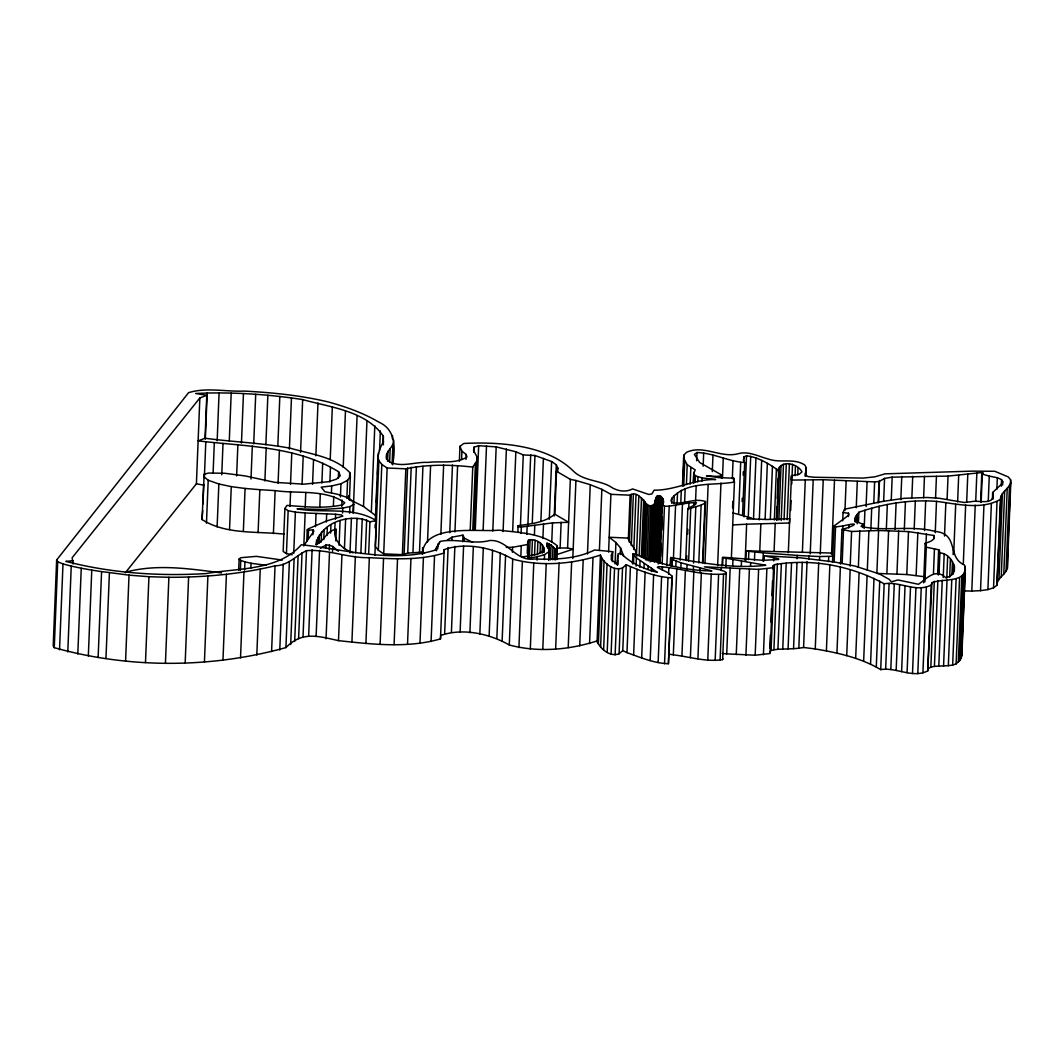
<?xml version="1.0" encoding="UTF-8"?>
<svg xmlns="http://www.w3.org/2000/svg" width="1064" height="1064" viewBox="0 0 1064 1064"><rect width="100%" height="100%" fill="white"/><g stroke="black" fill="none" stroke-linecap="round" stroke-linejoin="round"><path stroke-width="1.5" d="M659.946 562.856L662.274 505.081L663.67 502.181L663.058 498.777L659.547 495.638L656.914 496.236L655.889 497.713L654.653 503.578L652.338 561.353M554.796 514.191C544.715 522.743 530.643 523.821 518.088 525.776L518.062 526.933L521.333 527.039L552.522 522.889L568.628 522.278L554.796 514.191L556.525 471.272L557.829 468.067L556.299 464.795L551.618 461.537L534.966 455.512L523.275 454.927L515.854 451.788L496.183 446.867L478.667 445.696L473.919 447.226L473.56 450.564L477.217 457.241L474.305 529.885M392.656 464.769C395.329 449.114 396.234 429.909 379.223 422.342C363.409 412.965 345.88 406.767 328.217 401.939C300.726 395.382 272.504 392.576 244.334 391.087C226.007 391.871 206.137 387.136 188.554 392.696L56.645 559.983L53.2 645.835L54.264 647.67C129.196 668.658 211.031 668.471 285.923 647.577C302.163 631.112 317.857 636.046 338.498 640.648C372.201 644.265 407.366 648.428 440.456 638.919L440.722 635.474C462.654 627.72 489.254 633.599 509.284 644.984C537.852 652.671 569.041 649.998 596.984 640.94C600.149 648.947 610.031 657.259 619.088 653.788L622.773 650.569L626.217 564.718C640.648 571.049 656.036 576.994 671.876 577.872L672.209 576.262L668.019 572.751L657.339 567.378L658.323 566.633C680.947 567.711 703.424 576.595 726.074 573.749L726.26 572.618L724.145 571.222L719.756 569.706L704.381 566.833L758.619 569.373L773.568 567.657L773.129 565.875L774.499 564.665C811.739 558.241 851.001 565.702 884.157 583.777C899.905 581.13 916.024 592.927 931.213 585.027L931.931 582.7C942.119 578.151 969.051 583.657 964.516 565.011C946.827 557.656 959.316 533.689 935.349 531.455C911.103 524.951 885.182 531.854 861.055 526.441L863.13 524.233L857.385 522.065L855.177 519.618L855.562 516.878L858.874 512.263C883.705 503.604 910.212 499.402 936.493 501.357C957.148 503.95 981.314 510.215 1000.36 499.442C1000.652 492.18 1008.685 489.108 1010.8 482.644L1010.601 479.784L1008.26 476.925L994.813 471.286L972.124 471.139L885.075 473.839L874.781 476.858L863.064 478.082L814.346 477.257L808.121 476.592L805.541 475.089L806.286 467.734L804.889 465.088C794.01 457.786 780.484 463.359 768.674 459.129C758.951 456.669 748.91 450.95 738.762 453.557C721.272 458.77 703.769 444.326 686.599 452.28L684.112 454.873L683.58 458.025L682.45 486.088M54.264 647.67L57.709 561.819L56.645 559.983M59.531 649.758L62.989 563.907L57.709 561.819M67.79 651.953L71.248 566.101L62.989 563.907M73.123 564.04L72.126 557.775L199.846 397.949L206.775 395.303L205.059 438.222L198.13 440.868C245.505 446.561 296.497 445.909 338.605 471.751L340.281 475.768L336.57 479.119L328.563 481.699L303.892 484.16L274.845 482.351L244.986 475.901L224.757 473.267L208.438 473.054L204.168 474.278L202.04 519.538C225.927 534.873 256.956 531.069 284.221 534.155M77.805 654.067L81.25 568.229L71.248 566.101M88.325 655.969L91.77 570.118L81.25 568.229M98.127 657.472L101.572 571.621L91.77 570.118M105.961 658.417L109.419 572.565L101.572 571.621M125.579 660.997L129.023 575.145L109.419 572.565M145.489 662.539L148.933 576.701L129.023 575.145M165.439 663.151L168.883 577.3C204.541 577.353 240.331 574.161 275.044 565.809C287.706 565.782 295.965 555.701 306.485 550.66C327.433 548.944 348.061 558.268 369.354 557.656C394.185 558.999 419.841 560.542 443.914 553.067L444.167 549.623C466.099 541.869 492.699 547.747 512.728 559.132C541.297 566.819 572.485 564.146 600.428 555.089C603.594 563.095 613.476 571.408 622.533 567.95L626.217 564.718M185.176 662.899L188.621 577.047M125.326 572.738L196.401 483.801L199.846 397.949M205.325 439.272L207.174 393.042C239.121 392.403 271.107 394.691 302.668 399.585C330.319 407.392 365.83 410.744 383.346 436.173L383.373 444.765M202.705 510.6L202.04 519.538M202.971 503.99L203.769 484.173M204.035 477.576L204.168 474.278M204.394 476.965L205.778 442.305M206.469 523.169L208.198 480.236L203.756 476.619M204.434 661.875L207.892 576.023M213.106 472.948L214.303 443.223M217.162 440.789L219.078 392.909M217.123 526.906L218.852 483.987L208.198 480.236M221.751 474.81L223.014 443.449M229.279 440.962L231.207 393.082M222.975 660.146L226.419 574.294M229.545 529.566L231.274 486.634L218.852 483.987M236.62 475.861L237.884 444.486M241.462 443.076L243.457 393.547M238.668 570.517L239.121 558.959L240.743 557.722L256.371 556.352L282.399 560.076M240.358 570.291L240.757 560.382L239.121 558.959M243.35 531.375L245.066 488.456L231.274 486.634M240.517 657.818L243.962 571.966M244.614 570.118L244.946 561.859L240.757 560.382M250.998 479.026L252.328 446.002M253.711 443.808L255.706 394.279M250.838 568.216L251.038 563.268L244.946 561.859M258.1 532.612L259.829 489.693L245.066 488.456M256.81 654.959L260.254 569.107M265.867 444.792L267.862 395.263M264.883 480.981L266.213 447.971M273.408 533.543L275.137 490.624L259.829 489.693M277.824 446.016L279.819 396.486M278.076 483.349L279.406 450.338M271.586 651.66L275.044 565.809M275.137 490.624C297.96 493.935 325.118 488.974 344.763 502.713L342.847 504.722C324.573 508.925 305.474 506.757 286.947 505.413L284.886 508.539L283.157 551.471L286.442 553.639L292.214 554.756M279.779 650.091L283.224 564.239M289.395 449.114L291.456 397.936M286.442 553.639L288.158 510.707L284.886 508.539M290.512 484.453L291.775 453.078M289.993 506.358L290.592 491.502M285.923 647.577L289.368 561.726M293.731 553.386L295.393 512.117L288.158 510.707M290.672 644.545L294.13 558.706M300.553 452.413L302.668 399.585M294.688 641.419L298.133 555.568M302.083 484.226L303.2 456.163M298.598 638.6L302.043 552.748M305.182 507.448L305.78 492.592M303.825 545.992L305.155 512.968L295.393 512.117M303.041 636.498L306.485 550.66M306.764 541.443L307.23 529.885L308.307 528.821L326.914 520.841L342.874 516.107L341.491 514.949L335.625 514.258L305.155 512.968M308.174 538.464L308.507 530.205L307.23 529.885M312.55 484.32L313.548 459.555M308.666 635.554L312.111 549.702M315.862 455.818L317.99 402.977M312.896 534.78L313.095 529.832L308.507 530.205M315.516 526.68L316.048 513.473M316.474 544.848C319.147 522.384 351.399 512.476 369.953 521.799L376.27 520.629L374.887 555.302M317.524 543.983L317.79 537.373M319.785 507.368L320.317 494.162M319.094 543.052L319.426 534.793M321.887 483.043L322.685 463.226M316.128 636.179L319.572 550.327M321.155 542.108L321.554 532.213M323.788 539.554L324.188 529.646M326.342 522.091L326.675 513.832M325.917 548.266L326.05 544.967L329.468 545.154L332.753 546.484L338.339 551.258M326.994 535.431L327.326 527.185M330.212 459.688L332.34 406.847M329.88 482.005L330.478 467.149M331.423 492.552L331.689 485.942L340.959 483.774L347.582 480.276L350.349 476.499L349.737 472.562C334.801 456.775 311.233 454.235 291.27 448.476C262.821 442.85 233.734 442.145 205.059 438.222M329.281 550.101L329.468 545.154M326.05 638.772L329.494 552.921M330.625 533.104L330.957 524.845M333.365 506.371L333.764 496.462M332.553 551.431L332.753 546.484M334.748 530.963L335.08 522.703M335.426 519.205L335.625 514.258M335.825 540.938L336.291 529.38C326.834 530.165 324.214 541.403 315.955 544.529L316.673 539.887M338.339 478.348L338.605 471.751M340.427 496.981L340.959 483.774M339.084 545.287L340.081 520.522M343.207 467.256L345.468 411.13M341.783 506.584L342.049 499.987M342.542 513.061L342.741 508.113L349.883 506.61L353.793 504.416L353.408 501.45L347.609 497.593L337.075 494.135L324.826 491.714L321.182 487.139L331.689 485.942M338.498 640.648L341.943 554.796M344.43 548.798L345.627 519.086M346.851 498.431L347.582 480.276M348.673 498.976L348.806 495.664M349.537 477.51L349.737 472.562M349.418 499.615L350.349 476.499M349.617 513.207L349.883 506.61M350.003 553.014L351.399 518.341M352.942 513.008L353.408 501.45M375.805 515.707L363.516 506.464L353.647 501.583L357.092 415.731M353.461 512.675L353.793 504.416M351.918 642.244L355.363 556.406M355.655 552.961L357.052 518.288M360.856 553.533L362.239 518.86M363.516 506.464L366.974 420.613M365.324 553.067L366.654 520.043M368.689 553.174L369.953 521.799M365.91 643.507L369.354 557.656M371.363 511.531L374.807 425.693M375.047 527.797L375.18 524.486M375.313 521.187L377.906 456.802L379.768 448.942L383.506 441.454M375.645 520.549L376.111 508.991M376.363 502.394L377.161 482.577M377.494 474.331L378.358 452.865M377.906 456.802L378.89 460.685L375.446 546.537L378.358 550.301L383.705 553.865L402.378 554.663L407.738 553.094L422.541 552.136M379.569 450.71L380.367 430.907M378.358 550.301L381.816 464.449L378.89 460.685M383.013 444.433L383.346 436.173M386.445 459.023C384.663 451.203 394.079 447.545 393.653 440.004M380.101 644.332L383.545 558.48M383.705 553.865L387.15 468.014L381.816 464.449M387.615 461.191L388.014 451.282M683.58 458.025L687.224 464.715L695.244 469.942L693.675 473.52L695.444 475.821L702.041 477.869L715.66 479.532C694.446 479.026 675.201 490.464 654.107 490.172L651.899 493.949L648.694 494.441L632.575 488.921C625.06 492.871 616.455 490.89 609.818 486.235C598.008 479.851 582.806 480.848 572.924 470.66C546.351 444.659 498.883 441.693 463.811 443.462L459.954 446.361L461.909 451.149L466.152 454.461L466.963 457.015C455.804 464.263 440.656 460.818 427.914 462.414C415.213 461.696 401.766 467.761 389.623 461.949L390.182 448.782M392.403 438.847L392.536 435.548M392.111 464.237L392.909 444.433M394.092 644.638L397.537 558.786M402.378 554.663L405.823 468.825C427.568 464.197 450.631 464.569 472.762 467.083L476.938 460.606L477.217 457.241M404.134 553.799L407.592 467.961M407.738 553.094L411.196 467.242M407.512 644.332L410.957 558.48M412.952 552.548L416.396 466.71M419.495 552.203L422.94 466.351M422.342 554.317C423.791 522.743 478.428 532.412 498.923 530.151C518.407 532.665 541.323 532.865 557.243 545.766L557.084 559.478M422.568 554.317L422.608 547.721M419.974 643.334L423.419 557.483M427.515 542.135L430.574 466.192M431.08 641.565L434.538 555.714M436.466 550.753L436.599 547.441L439.525 542.361M437.716 548.838L437.916 543.89M440.855 534.407L443.635 465.061M440.456 638.919L444.167 549.623M444.659 633.279L448.104 547.428M449.753 532.732L452.466 465.034M451.921 540.472L452.054 537.174L462.973 535.139L464.237 538.105L464.103 541.416M454.94 531.96L457.6 465.912M451.415 632.176L454.873 546.324M459.369 461.217L459.954 446.361M461.577 459.395L461.909 451.149M465.952 459.422L466.152 454.461M462.707 541.749L462.973 535.139M460.113 632.056L463.572 546.204M470.235 529.819L472.762 467.083M473.719 452.173L473.919 447.226M472.775 529.952L475.422 463.904M469.889 632.748L473.334 546.909M474.158 529.952L476.938 460.606M475.276 529.885L478.667 445.696M483.136 529.872L486.514 445.67M479.851 634.144L483.295 548.293M492.805 531.069L496.183 446.867M489.121 636.086L492.566 550.234M496.848 638.44L500.293 552.588M503.073 531.561L506.398 449.008M502.128 641.073L505.586 555.222M512.662 531.042L515.854 451.788M512.409 552.256L512.609 547.295L528.236 544.356L528.422 540.246C535.418 537.865 545.845 544.316 544.01 552.469M509.284 644.984L512.728 559.132M517.822 532.386L518.088 525.776M520.416 525.922L523.275 454.927M521.081 533.476L521.333 527.039M520.841 556.246L521.24 546.337M518.913 647.577L522.358 561.726M526.826 534.434L527.159 526.374M527.864 525.749L530.71 454.767M527.239 553.36L527.704 541.802M527.704 557.563L528.236 544.356M527.757 556.765L528.422 540.246M529.367 557.722L530.098 539.568M532.253 523.195L534.966 455.512M531.761 556.139L532.426 539.634M534.394 534.926L534.793 525.27M530.311 649L533.756 563.149M534.527 555.182L535.126 540.326M537.067 560.13L537.2 556.818L544.555 554.65L548.904 551.724L549.543 548.04L546.843 543.265L551.099 545.007L555.98 550.048L555.581 559.943M537.36 554.756L537.892 541.549M540.884 521.147L543.411 458.411M540.02 553.054L540.419 543.159M542.108 553.293L542.441 545.047M542.906 538.49L543.491 524.007M543.438 552.043L543.624 547.096M544.356 559.598L544.555 554.65M546.71 546.563L546.843 543.265M542.786 649.399L546.231 563.548M547.601 548.226L547.8 543.278M549.29 519.325L551.618 461.537M548.638 560.409L549.303 543.904M549.077 559.598L549.543 548.04M550.5 559.864L551.099 545.007M551.751 542.201L552.522 522.889M552.442 559.691L552.974 546.484M554.251 515.974L556.299 464.795M554.211 559.757L554.677 548.199M557.696 471.365L557.829 468.067M556.977 552.376L557.243 545.766M555.647 648.907L559.092 563.056M557.243 548.199L560.116 547.973L561.154 522.211M557.483 554.384L573.177 549.157L567.591 548.04L570.344 479.359L556.525 471.272M568.203 647.683L571.647 561.832M572.804 558.52L575.93 480.476L570.344 479.359M579.734 645.848L583.178 559.997M587.474 554.025L590.254 484.692L575.93 480.476M589.562 643.547L593.007 557.696M599.404 550.421L601.852 489.334L590.254 484.692M597.077 642.018L600.428 555.089M598.367 644.159L601.812 558.307M600.615 646.925L604.059 561.074M603.621 649.838L607.065 563.987M608.595 552.11L610.909 494.334L601.852 489.334M607.185 652.432L610.63 566.58M611.268 559.77L611.468 554.823L612.744 551.697L594.616 549.982C576.103 559.185 554.464 559.677 534.168 559.012C515.242 561.699 507.781 539.209 489.666 540.525C473.719 544.768 456.389 538.251 440.19 541.377L436.001 549.849C392.949 563.627 345.029 549.357 301.285 544.755C278.276 570.942 237.804 567.91 206.137 573.576C159.214 576.382 111.361 573.19 65.835 561.366L73.256 560.741M612.359 561.606L612.744 551.697M611.082 654.267L614.54 568.415M615.058 563.96L615.923 542.507L609.193 537.254L628.385 538.105L628.478 539.82L635.088 549.875L637.017 555.94M617.24 564.386L618.118 553.799L620.751 553.187C630.5 563.175 643.919 569.001 657.326 572.326L636.418 557.855L632.894 553.998L634.184 553.759C658.616 563.947 685.455 570.61 711.909 570.929L681.066 562.843L672.395 559.544L670.533 558.321L670.879 557.509C702.134 562.949 734 569.027 765.814 565.277L722.416 557.589L722.084 565.835M617.399 565.21L617.625 555.528M615.125 654.879L618.57 569.027M620.272 554.517L620.538 547.92L615.923 542.507M619.088 653.788L622.533 567.95M628.385 538.105L630.101 495.186L631.284 494.374C642.35 490.491 645.728 512.622 654.653 503.578M629.356 542.254L631.284 494.374M672.209 576.262L668.418 663.723C654.054 663.271 640.368 657.446 626.975 652.631L630.42 566.779M631.311 545.539L633.359 494.361M632.495 563.907L632.894 553.998M633.812 549.476L636.006 494.986M633.506 563.747L633.838 555.501M636.445 555.594L638.839 496.157M636.086 566.101L636.418 557.855M633.612 655.211L637.057 569.36M639.185 555.501L641.512 497.713M639.797 567.285L640.062 560.688M641.353 557.337L643.667 499.561M642.709 557.669L644.957 501.543M643.973 558.334L646.154 503.857M643.986 568.562L644.186 563.614M645.422 559.837L647.617 505.36M641.672 657.964L645.13 572.113M647.018 560.608L649.2 506.132M648.056 569.546L648.189 566.248M648.628 560.728L650.822 506.251M650.091 561.938L652.338 505.799M651.407 561.021L653.655 504.881M651.381 571.514L651.514 568.216M652.831 561.393L655.225 500.12M653.376 560.449L655.889 497.713M650.184 660.531L653.629 574.693M654.267 562.284L656.914 496.236M655.517 561.632L658.177 495.585M656.887 561.672L659.547 495.638M658.177 563.947L660.904 496.263M659.467 563.388L662.114 497.353M660.744 556.565L661.276 543.358M661.808 530.151L662.34 516.931M662.806 505.387L663.058 498.777M658.137 662.579L661.595 576.728M662.141 564.053L664.455 506.264L662.274 505.081M662.3 570.118L662.433 566.819M666.849 565.622L669.229 506.185L688.927 502.9L696.415 502.66L695.444 504.482L687.823 508.552L685.761 559.731M664.548 663.763L667.993 577.912M668.591 574.294L668.857 567.697M671.73 503.152L671.929 498.191C687.038 480.768 713.944 485.836 734.426 482.019L733.761 478.202L718.892 477.63L706.456 475.834L716.298 476.366L721.006 476.047L721.618 474.97L699.66 462.508L694.393 454.368L696.973 452.519C713.385 452.958 728.428 461.497 744.68 462.547L742.552 515.388M670.267 564.931L670.533 558.321M670.546 565.769L670.879 557.509M673.924 503.684L674.257 495.425M672.129 566.154L672.395 559.544M668.418 663.723L671.876 577.872M673.379 559.784L675.573 505.307M677.063 504.243L677.515 492.685M675.853 566.048L676.052 561.087M722.815 658.47L722.629 659.6C706.257 662.247 689.592 656.754 673.326 654.839L676.771 569.001M680.774 503.498L681.306 490.291M682.982 482.95L683.647 466.431M683.979 458.185L684.112 454.873M680.215 560.183L682.476 504.057M683.726 486.168L684.711 461.404M680.867 567.79L681.066 562.843M684.578 503.458L685.176 488.602M686.426 484.532L687.224 464.715M681.918 656.315L685.376 570.464M686.599 560.675L686.799 555.727M687.663 534.261L687.863 529.313M688.661 509.496L688.927 502.9M690.164 484.173L690.829 467.668M686.839 569.639L687.038 564.678M688.634 561.074L690.749 508.246L701.123 505.121L704.953 503.166L705.485 501.53C694.233 497.593 682.889 505.134 671.823 502.501L670.972 500.665L671.929 498.191M693.342 481.779L693.675 473.52M693.515 482.231L693.914 472.323M693.768 482.95L694.087 474.69M694.061 482.684L694.26 477.736M693.781 505.586L693.914 502.288M695.178 482.418L695.444 475.821M696.641 460.765L696.973 452.519M695.563 501.144L696.162 486.288M693.329 571.474L693.529 566.527M693.529 563.095L695.789 506.956M690.39 657.685L693.834 571.834M697.798 481.846L697.997 476.885M701.908 481.181L702.041 477.869M698.795 562.909L701.123 505.121M703.158 466.245L703.676 453.038M699.979 571.554L700.112 568.243M697.918 658.722L701.362 572.871M702.559 562.603L704.953 503.166M703.038 562.617L705.485 501.53M704.966 563.707L708.145 484.466M712.308 471.618L712.973 455.113M707.773 660.026L711.218 574.174M717.641 565.609L720.966 483.056M721.485 478.268L721.618 474.97M715.154 660.518L718.599 574.666M722.496 477.736L723.281 457.919M721.179 570.57L721.312 567.258M722.576 565.489L722.908 557.23L763.274 560.316L778.808 559.451L778.409 558.653L763.753 555.741L800.633 557.829L834.735 562.045L855.017 566.075L879.423 573.935L889.158 579.348L891.419 581.848L897.989 579.96L918.485 584.282C926.664 578.67 935.522 567.697 945.79 577.765C961.297 574.44 952.666 553.493 939.871 552.881L938.634 549.729L926.305 547.215L925.228 543.225C928.633 542.174 935.708 540.366 933.939 535.498L908.51 531.601L878.598 530.497L851.586 531.481L841.93 529.407L840.533 564.08M720.089 660.332L723.533 574.48M725.848 566.726L726.18 558.467M722.629 659.6L726.26 572.618M732.325 478.8L733.043 460.646M773.568 567.657L770.123 653.509L755.174 655.225L726.725 653.855L730.17 568.003M732.564 507.927L732.83 501.317M733.628 481.513L733.761 478.202M731.38 557.962L734.426 482.019M732.684 566.327L732.95 559.717M738.642 513.646L740.704 462.468M742.113 501.53L742.246 498.231M743.177 475.116L743.31 471.804M743.709 461.909L743.909 456.948L746.529 455.804C758.393 457.201 769.086 463.851 778.688 470.634L776.707 520.163M736.261 654.586L739.719 568.735M741.315 566.141L741.515 561.193M744.069 516.891L746.529 455.804M745.172 560.515L746.635 524.193L789.515 522.996L789.727 518.687L767.636 519.498L749.548 518.926L746.875 518.647L751.41 517.982L732.684 512.848M745.824 560.728L746.223 550.819L831.543 553.041M748.271 517.357L750.719 456.27M748.524 559.571L748.856 551.312L746.223 550.819M745.931 655.105L749.389 569.253M750.532 566.008L750.665 562.71M753.498 519.033L755.959 457.959M754.456 560.263L754.788 552.003L748.856 551.312M759.297 519.884L761.678 460.446M755.174 655.225L758.619 569.373M759.736 551.724L760.866 523.661M762.968 561.087L763.3 552.841L754.788 552.003M763.553 560.701L763.753 555.741M765.109 519.485L767.357 463.359M763.699 561.327L763.899 556.379M763.42 654.759L766.865 568.908M770.336 519.126L772.451 466.285M774.353 520.03L776.414 468.852M769.817 648.415L770.349 635.208M770.881 622.001L771.4 608.794M771.932 595.587L772.531 580.731M772.996 569.173L773.129 565.875M773.608 560.928L773.741 557.629M774.087 551.352L775.217 523.288M769.684 651.727L771.054 650.516L774.499 564.665M776.414 519.964L776.933 506.757M777.265 498.497L778.063 478.694M778.329 472.084C778.529 459.103 797.694 462.96 801.963 471.884L799.131 474.318L791.456 475.768L791.23 480.077L823.243 479.718L874.621 481.886L879.037 481.513L884.57 478.414L892.177 477.151L948.037 476.1L981.819 472.536L983.389 473.014L982.298 474.118L981.168 502.181M777.199 519.87L779.327 467.029M778.875 519.99L781.056 465.513M771.054 650.516L773.914 649.758L777.372 563.907M781.202 520.482L783.463 464.343M773.914 649.758L777.93 649.319L781.375 563.468M784.062 519.791L786.309 463.665M787.161 519.724L789.408 463.585M777.93 649.319L782.758 649.08L786.216 563.242M788.318 552.721L791.456 475.768M790.672 510.467L791.071 500.572M791.736 484.053L792.534 464.25M782.758 649.08L788.078 648.907L791.523 563.069M795.074 475.675L795.473 465.766M797.747 474.877L798.013 468.28M788.078 648.907L793.544 648.681L796.989 562.829M797.109 558.72L797.242 555.421L763.3 552.841M805.142 476.26L805.275 472.961M802.376 552.442L805.288 479.811M793.544 648.681L798.825 648.242L802.269 562.391M805.767 475.395L805.967 470.434M805.953 475.994L806.286 467.734M798.825 648.242L803.586 647.484L807.031 561.646M808.826 559.385L808.959 556.073L797.242 555.421M810.223 553.839L813.202 479.545M931.931 582.7L927.755 670.879C912.58 678.766 896.46 666.982 880.713 669.628C860.856 657.831 837.794 652.764 815.25 648.934L818.695 563.082M819.559 559.824L819.692 556.525L833.458 556.246M820.251 554.012L823.243 479.718M828.537 561.646L828.736 556.685M826.396 650.836L829.854 564.997M831.529 554.477L834.509 480.183M832.514 562.351L833.976 526.028L848.779 515.189L848.54 513.22L843.047 512.569L842.715 520.828M834.149 561.566L835.546 526.893L833.976 526.028M836.929 653.123L840.374 567.272M841.917 550.753L842.183 544.156M842.781 529.287L842.914 525.988C863.715 520.894 851.666 527.106 841.93 529.407M842.169 563.122L843.499 530.098M844.962 510.507L846.159 480.795M848.407 516.519L848.54 513.22M848.753 527.97L848.886 524.672M846.718 655.677L850.163 569.825M850.189 566.154L851.586 531.481M854.977 521.573L855.11 518.274M855.363 521.826L855.562 516.878M856.241 507.794L857.305 481.38M856.161 521.998L856.427 515.402M857.172 523.767L857.571 513.859M858.475 522.158L858.874 512.263M858.355 567.285L859.805 530.963M855.669 658.43L859.114 572.578M862.997 527.531L863.13 524.233M864.194 528.422L864.912 510.255M866.083 506.557L867.08 481.793M863.649 661.289L867.094 575.438M867.306 570.251L868.902 530.63M870.844 529.686L871.709 508.233M873.757 503.352L874.621 481.886M870.552 664.162L874.01 578.324M878.186 502.979L879.037 481.513M878.625 501.982L879.489 480.516M878.266 529.38L879.183 506.264M878.598 530.497L876.869 573.416L906.781 574.533L924.696 576.768M876.284 666.982L879.729 581.13M883.639 501.53L884.57 478.414M880.713 669.628L884.157 583.777M886.339 529.234L887.336 504.469M886.884 573.523L888.613 530.604M891.246 500.253L892.177 477.151M885.647 669.163L889.092 583.311M895.037 529.353L896.101 502.94M890.807 669.535L894.265 583.684M896.952 573.882L898.668 530.963M900.836 499.628L901.767 476.512M896.154 670.453L899.612 584.602M904.307 529.832L905.437 501.769M901.607 671.623L905.052 585.772M906.781 574.533L908.51 531.601M911.861 497.753L912.726 476.3M907.073 672.741L910.518 586.889M914.189 529.114L915.319 501.051M916.131 575.478L917.846 532.559M912.5 673.525L915.944 587.674M923.619 497.753L924.47 476.3M917.793 673.672L921.251 587.82M924.483 530.59L925.68 500.878M923.632 582.846L925.228 543.225M924.895 571.82L925.161 565.21M925.959 545.406L926.411 533.849M924.909 581.888L926.305 547.215M922.914 672.887L926.358 587.035M927.755 670.879L931.213 585.027M933.806 538.796L933.939 535.498M935.575 497.766L936.44 476.3M933.461 573.509L934.458 548.745M935.243 532.732L936.493 501.357M928.486 668.551L930.854 667.141L934.298 581.29M937.637 574.494L938.634 549.729M930.854 667.141L934.418 666.397L937.876 580.558M938.488 575.012L939.485 550.248M939.007 574.347L939.871 552.881M934.418 666.397L938.807 666.077L942.252 580.226M944.5 536.057L945.83 503.046M943.236 577.539L944.167 554.437M947.106 499.216L948.037 476.1M946.8 577.978L947.665 556.525M938.807 666.077L943.569 665.918L947.026 580.066M949.673 577.114L950.405 558.959M943.569 665.918L948.33 665.665L951.775 579.813M951.908 574.773L952.44 561.566M953.131 554.61L953.331 549.662M953.716 553.812L955.698 504.283M953.384 574.055L953.783 564.159M954.302 571.501L954.501 566.553M957.627 501.902L958.677 475.488M948.33 665.665L952.652 665.067L956.097 579.215M952.652 665.067L956.124 663.883L959.568 578.031M956.124 663.883L958.345 661.835L961.803 575.983M958.345 661.835L959.502 660.678L962.96 574.826M963.279 564.452L965.66 505.014M959.502 660.678L960.42 659.507L963.878 573.656M966.657 502.328L967.788 474.265M963.452 591.424L963.585 588.113M960.42 659.507L964.556 572.445M961.909 642.204L961.111 658.297M962.375 630.646L962.973 615.79M963.439 604.232L964.024 589.363M964.489 577.805L964.955 566.261M961.577 657.087L965.248 567.511M961.843 655.85L965.354 568.761M963.811 590.906L971.791 591.065L975.236 505.214M975.728 500.958L976.858 472.895M980.622 502.261L981.819 472.536M971.791 591.065L980.516 590.653L983.961 504.802M988.27 500.878L989.267 476.113L982.298 474.118M980.516 590.653L987.911 589.589L991.369 503.738M992.393 499.096L992.659 492.486L1001.783 483.934L1002.754 481.713L1001.557 479.625L997.327 477.723L989.267 476.113M993.018 499.109L992.659 492.486M996.862 489.28L997.327 477.723M987.911 589.589L993.537 587.82L996.995 501.969M993.537 587.82L996.915 585.293L1000.36 499.442M1001.291 486.221L1001.557 479.625M996.915 585.293L1001.024 496.117M1002.621 485.024L1002.754 481.713M997.58 581.968L998.963 579.454L1002.408 493.603M998.963 579.454L1001.237 576.834L1004.682 490.983M1001.237 576.834L1003.791 574.121L1007.236 488.27M1003.791 574.121L1006.039 571.328L1009.483 485.49M1007.808 549.13L1007.355 568.495L1006.039 571.328M1008.14 540.871L1008.871 522.717M1009.204 514.457L1010.002 494.654M1010.268 488.043L1010.601 479.784M1007.355 568.495L1010.8 482.644M611.468 554.823L612.172 560.502L617.905 564.558L617.599 560.249M386.644 454.075L387.216 459.635L389.623 461.949M743.909 456.948L743.404 460.1L744.68 462.547M843.047 512.569L844.444 509.217L883.16 501.33L904.227 498.298L927.249 497.5L939.525 498.311L964.144 502.487L971.339 501.703C977.603 499.708 994.215 506.012 993.217 494.162M544.143 549.17L543.225 551.059L537.692 554.211L522.264 557.044M304.424 544.648L313.893 531.215L313.095 529.832M435.136 550.421L436.599 547.441M336.291 529.38L334.655 531.987C334.428 542.121 344.257 549.982 353.208 552.814M555.98 550.048L557.549 547.92M320.424 548.319L326.05 544.967M447.319 539.98L452.054 537.174M126.709 571.9C157.685 563.774 190.336 568.868 221.578 572.924M527.544 558.268L537.2 556.818M835.546 526.893L842.914 525.988M687.823 508.552L690.749 508.246M342.741 508.113L323.19 509.457L297.055 508.845C323.084 513.593 352.955 506.158 376.27 520.629M732.697 524.951L746.635 524.193M207.174 393.042L195.616 393.494L206.775 395.303M664.455 506.264L669.229 506.185M506.225 547.348L512.609 547.295M560.116 547.973L567.591 548.04M148.933 576.701L168.883 577.3M808.959 556.073L819.692 556.525M387.15 468.014L405.823 468.825M610.909 494.334L630.101 495.186M722.296 653.482L726.725 653.855M266.2 565.303L251.038 563.268M803.586 647.484L815.25 648.934M668.578 654.067L673.326 654.839M196.401 483.801L204.062 485.224M472.576 542.308L464.237 538.105M349.285 499.854L353.647 501.583M622.773 650.569L626.975 652.631M422.701 551.099L423.964 553.307M620.538 547.92L623.717 556.166M778.462 468.785L778.688 470.634"/></g></svg>
